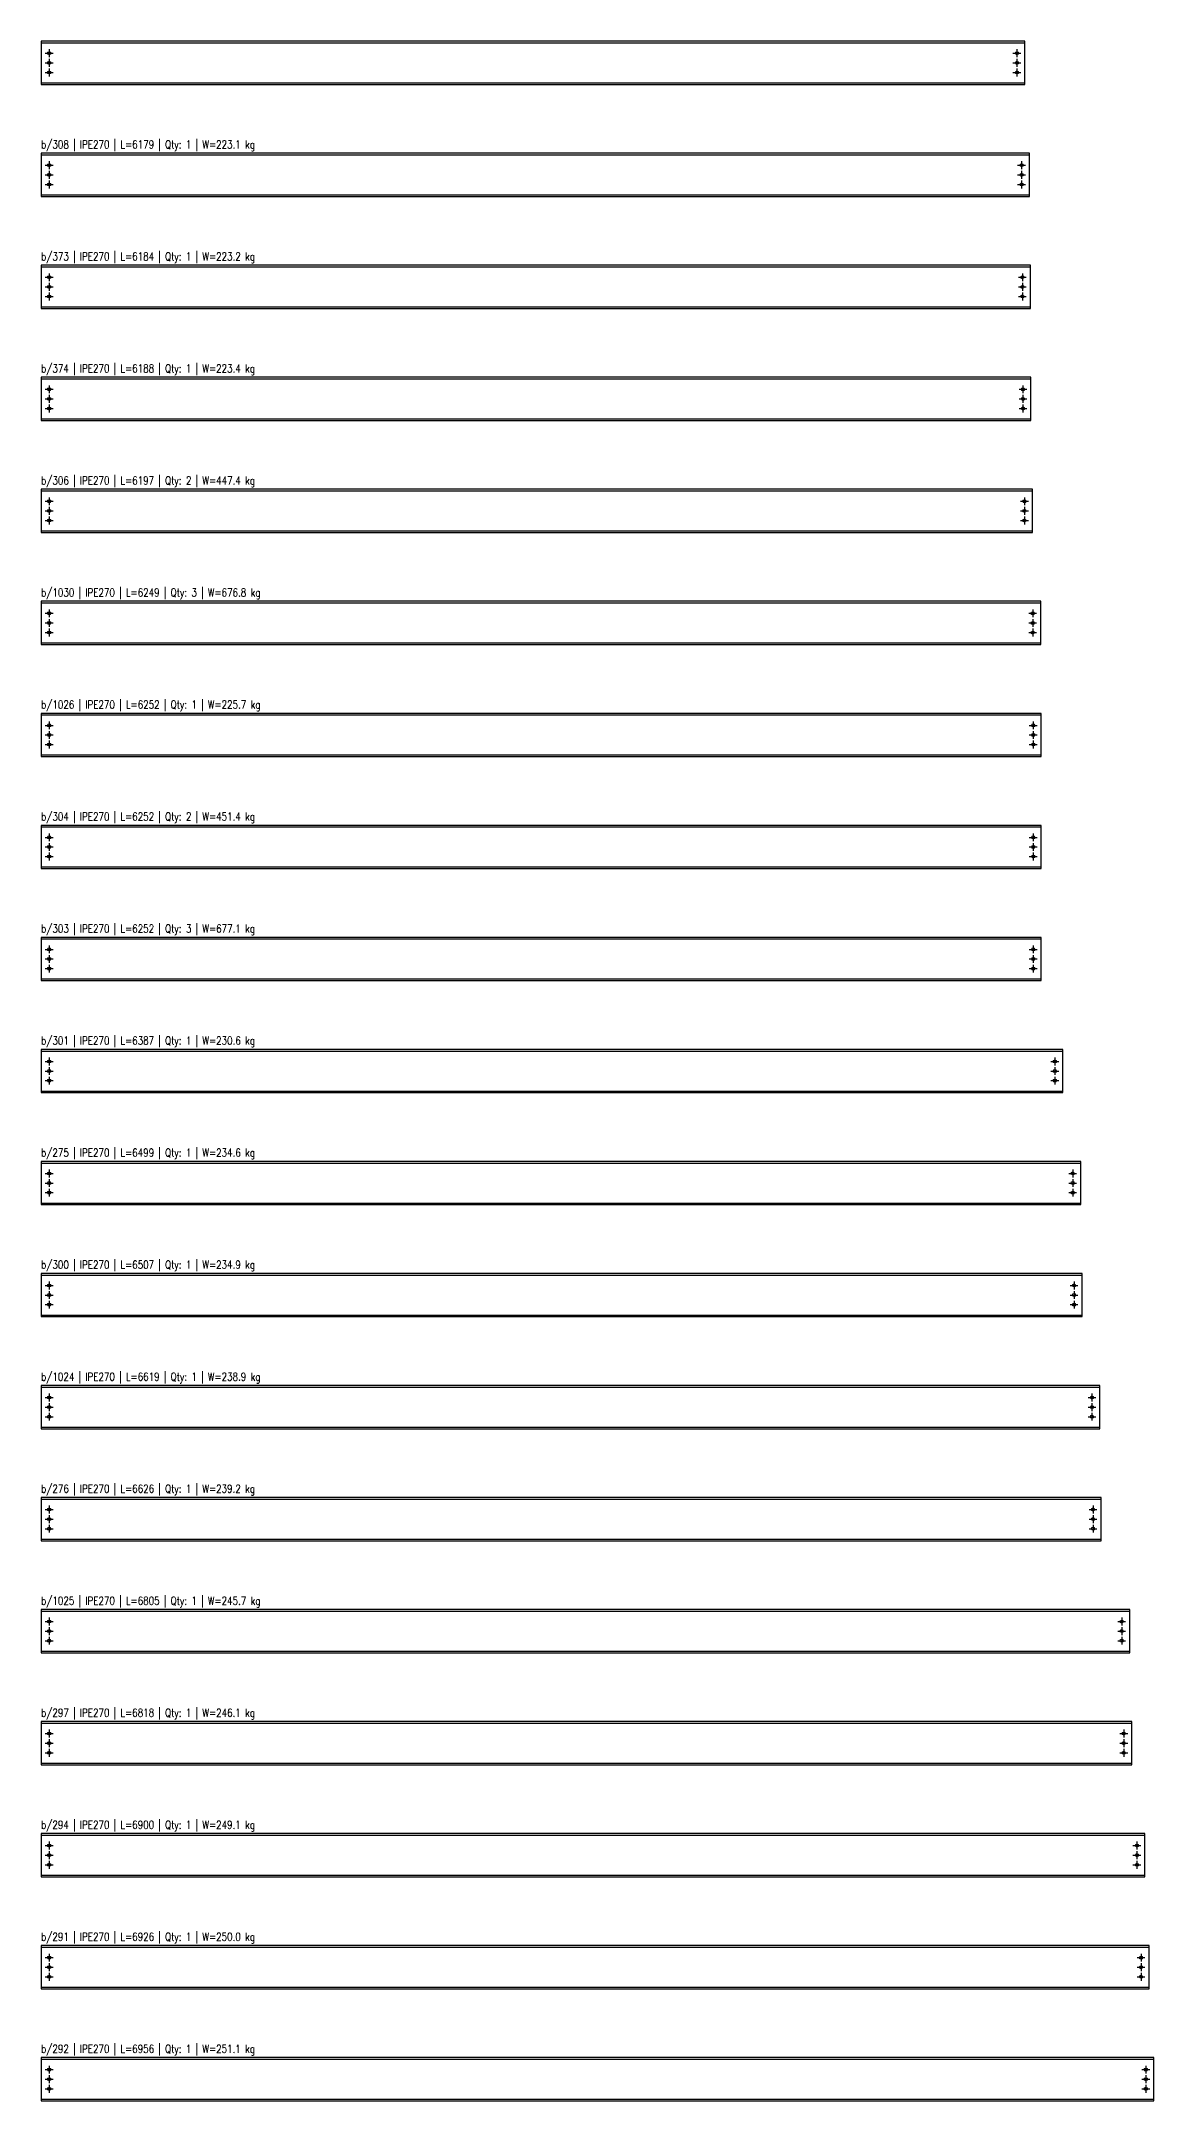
# Model space of a CAD drawing. Header units: millimetres. Extents: x 36000 to 69620, y 69658 to 95398.
# Drawn here: x 60000 to 66956, y 69658 to 82528 of the extents above; entities that cross this region are included whole.
import ezdxf
from ezdxf.enums import TextEntityAlignment as Align

# ---------------------------------------------------------------- set-up
doc = ezdxf.new("R2010")
doc.units = ezdxf.units.MM
doc.header["$LTSCALE"] = 1000
for name, color, linetype in [('IPE270', 1, 'Continuous'), ('perforaciones', 3, 'Continuous'), ('TXT_GEN', 3, 'Continuous')]:
    doc.layers.add(name, color=color, linetype=linetype)
doc.styles.add('CNI_COTAS', font='romans.shx', dxfattribs={"width": 0.8})

# ---------------------------------------------------------------- blocks, each defined once
blk = doc.blocks.new('D19')
at = {"layer": 'perforaciones', "linetype": 'ByBlock'}
for p, q in [((-24.5, 0), (24.5, 0)), ((0, 24.5), (0, -24.5))]:
    blk.add_line(p, q, dxfattribs=at)
blk.add_circle((0, 0), 9.5, dxfattribs=at)

msp = doc.modelspace()

# ---------------------------------------------------------------- linework, layer by layer
at = {"layer": 'IPE270'}
for p, q in [((60000, 82518), (66150, 82518)), ((60000, 82268), (66150, 82268)), ((60000, 81818), (66179, 81818)), ((60000, 81568), (66179, 81568)), ((60000, 81118), (66184, 81118)), ((60000, 80868), (66184, 80868)), ((60000, 80418), (66188, 80418)), ((60000, 80168), (66188, 80168)), ((60000, 79718), (66197, 79718)), ((60000, 79468), (66197, 79468)), ((60000, 79018), (66249, 79018)), ((60000, 78768), (66249, 78768)), ((60000, 78318), (66252, 78318)), ((60000, 78068), (66252, 78068)), ((60000, 77618), (66252, 77618)), ((60000, 77368), (66252, 77368)), ((60000, 76918), (66252, 76918)), ((60000, 76668), (66252, 76668)), ((60000, 76218), (66387, 76218)), ((60000, 75968), (66387, 75968)), ((60000, 75518), (66499, 75518)), ((60000, 75268), (66499, 75268)), ((60000, 74818), (66507, 74818)), ((60000, 74568), (66507, 74568)), ((60000, 74118), (66619, 74118)), ((60000, 73868), (66619, 73868)), ((60000, 73418), (66626, 73418)), ((60000, 73168), (66626, 73168)), ((60000, 72718), (66805, 72718)), ((60000, 72468), (66805, 72468)), ((60000, 72018), (66818, 72018)), ((60000, 71768), (66818, 71768)), ((60000, 71318), (66900, 71318)), ((60000, 71068), (66900, 71068)), ((60000, 70618), (66926, 70618)), ((60000, 70368), (66926, 70368)), ((60000, 69918), (66956, 69918)), ((60000, 69668), (66956, 69668))]:
    msp.add_line(p, q, dxfattribs=at)
for points in [[(60000, 82258), (66150, 82258), (66150, 82528), (60000, 82528)], [(60000, 81558), (66179, 81558), (66179, 81828), (60000, 81828)], [(60000, 80858), (66184, 80858), (66184, 81128), (60000, 81128)], [(60000, 80158), (66188, 80158), (66188, 80428), (60000, 80428)], [(60000, 79458), (66197, 79458), (66197, 79728), (60000, 79728)], [(60000, 78758), (66249, 78758), (66249, 79028), (60000, 79028)], [(60000, 78058), (66252, 78058), (66252, 78328), (60000, 78328)], [(60000, 77358), (66252, 77358), (66252, 77628), (60000, 77628)], [(60000, 76658), (66252, 76658), (66252, 76928), (60000, 76928)], [(60000, 75958), (66387, 75958), (66387, 76228), (60000, 76228)], [(60000, 75258), (66499, 75258), (66499, 75528), (60000, 75528)], [(60000, 74558), (66507, 74558), (66507, 74828), (60000, 74828)], [(60000, 73858), (66619, 73858), (66619, 74128), (60000, 74128)], [(60000, 73158), (66626, 73158), (66626, 73428), (60000, 73428)], [(60000, 72458), (66805, 72458), (66805, 72728), (60000, 72728)], [(60000, 71758), (66818, 71758), (66818, 72028), (60000, 72028)], [(60000, 71058), (66900, 71058), (66900, 71328), (60000, 71328)], [(60000, 70358), (66926, 70358), (66926, 70628), (60000, 70628)], [(60000, 69658), (66956, 69658), (66956, 69928), (60000, 69928)]]:
    msp.add_lwpolyline(points, close=True, dxfattribs=at)

# ---------------------------------------------------------------- block references
for p in [(60050, 82453), (60050, 82393), (66100, 82453), (66100, 82393), (60050, 82333), (66100, 82333), (60050, 81753), (66129, 81753), (60050, 81693), (60050, 81633), (66129, 81693), (66129, 81633), (60050, 81053), (60050, 80993), (60050, 80933), (66134, 81053), (66134, 80993), (66134, 80933), (60050, 80353), (60050, 80293), (66138, 80353), (66138, 80293), (60050, 80233), (66138, 80233), (60050, 79653), (66147, 79653), (60050, 79593), (60050, 79533), (66147, 79593), (66147, 79533), (60050, 78953), (60050, 78893), (66199, 78953), (66199, 78893), (60050, 78833), (66199, 78833), (60050, 78253), (66202, 78253), (60050, 78193), (60050, 78133), (66202, 78193), (66202, 78133), (60050, 77553), (60050, 77493), (66202, 77553), (66202, 77493), (60050, 77433), (66202, 77433), (60050, 76853), (66202, 76853), (60050, 76793), (60050, 76733), (66202, 76793), (66202, 76733), (60050, 76153), (60050, 76093), (66337, 76153), (66337, 76093), (60050, 76033), (66337, 76033), (60050, 75453), (66449, 75453), (60050, 75393), (60050, 75333), (66449, 75393), (66449, 75333), (60050, 74753), (66457, 74753), (60050, 74693), (60050, 74633), (66457, 74693), (66457, 74633), (60050, 74053), (60050, 73993), (66569, 74053), (66569, 73993), (60050, 73933), (66569, 73933), (60050, 73353), (66576, 73353), (60050, 73293), (60050, 73233), (66576, 73293), (66576, 73233), (60050, 72653), (60050, 72593), (66755, 72653), (66755, 72593), (60050, 72533), (66755, 72533), (60050, 71953), (66768, 71953), (60050, 71893), (60050, 71833), (66768, 71893), (66768, 71833), (60050, 71253), (60050, 71193), (66850, 71253), (66850, 71193), (60050, 71133), (66850, 71133), (60050, 70553), (66876, 70553), (60050, 70493), (60050, 70433), (66876, 70493), (66876, 70433), (60050, 69853), (60050, 69793), (60050, 69733), (66906, 69853), (66906, 69793), (66906, 69733)]:
    msp.add_blockref('D19', p, dxfattribs=at)

# ---------------------------------------------------------------- texts
at = {"layer": 'TXT_GEN', "style": 'CNI_COTAS', "width": 0.8}
for s, p in [('b/308 | IPE270 | L=6179 | Qty: 1 | W=223.1 kg', (60000, 81843)), ('b/373 | IPE270 | L=6184 | Qty: 1 | W=223.2 kg', (60000, 81143)), ('b/374 | IPE270 | L=6188 | Qty: 1 | W=223.4 kg', (60000, 80443)), ('b/306 | IPE270 | L=6197 | Qty: 2 | W=447.4 kg', (60000, 79743)), ('b/1030 | IPE270 | L=6249 | Qty: 3 | W=676.8 kg', (60000, 79043)), ('b/1026 | IPE270 | L=6252 | Qty: 1 | W=225.7 kg', (60000, 78343)), ('b/304 | IPE270 | L=6252 | Qty: 2 | W=451.4 kg', (60000, 77643)), ('b/303 | IPE270 | L=6252 | Qty: 3 | W=677.1 kg', (60000, 76943)), ('b/301 | IPE270 | L=6387 | Qty: 1 | W=230.6 kg', (60000, 76243)), ('b/275 | IPE270 | L=6499 | Qty: 1 | W=234.6 kg', (60000, 75543)), ('b/300 | IPE270 | L=6507 | Qty: 1 | W=234.9 kg', (60000, 74843)), ('b/1024 | IPE270 | L=6619 | Qty: 1 | W=238.9 kg', (60000, 74143)), ('b/276 | IPE270 | L=6626 | Qty: 1 | W=239.2 kg', (60000, 73443)), ('b/1025 | IPE270 | L=6805 | Qty: 1 | W=245.7 kg', (60000, 72743)), ('b/297 | IPE270 | L=6818 | Qty: 1 | W=246.1 kg', (60000, 72043)), ('b/294 | IPE270 | L=6900 | Qty: 1 | W=249.1 kg', (60000, 71343)), ('b/291 | IPE270 | L=6926 | Qty: 1 | W=250.0 kg', (60000, 70643)), ('b/292 | IPE270 | L=6956 | Qty: 1 | W=251.1 kg', (60000, 69943))]:
    msp.add_text(s, height=50, dxfattribs=at).set_placement(p, align=Align.BOTTOM_LEFT)

doc.saveas('drawing.dxf')
